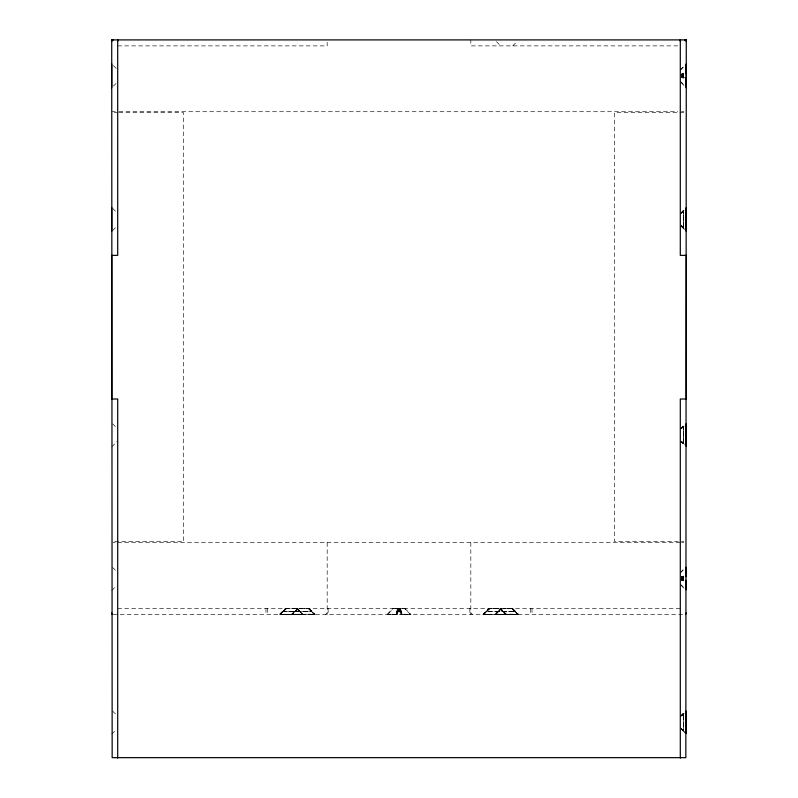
<?xml version="1.0" encoding="UTF-8"?>
<svg xmlns="http://www.w3.org/2000/svg" width="798" height="798" viewBox="0 0 798 798"><rect width="100%" height="100%" fill="white"/><g stroke="black" fill="none" stroke-linecap="round" stroke-linejoin="round"><path stroke-width="0.6" stroke-dasharray="3.99 2.99" d="M683.527 73.945L681.412 74.364L683.527 73.945L683.417 75.75L681.632 75.75L683.417 76.199L683.517 77.566L681.442 77.127L686.061 77.526M683.527 576.685L681.412 577.104C684.345 574.081 684.594 582.909 681.442 579.867L686.061 580.266M681.452 578.141L683.417 578.041L683.417 576.705M399.07 608.645L399.06 611.597L399.359 608.615L399.509 611.597L400.237 608.655L404.706 608.645L410.352 614.32L401.394 614.251L400.237 608.615L397.324 608.605L393.444 608.615L387.748 614.241L397.284 614.31L389.574 614.27M683.357 77.097L681.402 76.788L683.407 77.536L681.452 76.927L683.357 77.097L683.367 73.965M681.412 578.291L683.357 578.49L683.407 580.276L681.452 579.667L683.357 579.837M683.387 227.899L683.497 210.991L681.183 213.256L683.387 210.921L683.387 228.078L681.183 225.884L683.387 228.088L681.183 225.764M683.387 443.359L683.497 426.451L681.183 428.716L683.387 426.381L683.387 443.538L681.183 441.344L683.387 443.538L681.183 441.264M681.183 728.614L683.387 730.828L681.183 728.584L683.387 730.719L683.497 713.731L681.183 715.996L683.387 713.661L683.387 730.818L681.183 728.624L686.28 734.16M408.187 614.33L400.815 614.32L400.865 611.657L397.244 611.697M398.771 608.615L398.611 611.597L399.359 608.655M398.471 608.615L397.713 611.597L397.893 608.605L395.07 608.635M327.18 612.964L325.684 614.46M397.713 611.537L398.182 608.605L397.284 614.31M396.696 614.31L397.893 608.645L396.696 614.241M396.127 614.31L397.604 608.645L396.127 614.231M294.881 611.587L297.684 608.645L308.906 608.615L314.452 614.241L305.055 614.241M498.371 611.587L501.174 608.645L512.396 608.615L517.942 614.251L508.545 614.241M297.953 614.231L302.482 614.251L296.936 608.615L288.477 608.625L285.844 608.645L280.158 614.32L282.801 611.697L311.858 611.537L308.916 608.615M298.372 608.655L292.128 614.32L294.771 611.707L311.789 611.657L282.801 611.707L280.158 614.32L314.452 614.251L313.355 614.231M286.562 608.655L280.158 614.31M294.701 611.597L297.744 608.655L292.128 614.31M501.114 608.645L498.191 611.597L501.862 608.655M285.774 608.655L280.268 614.32L285.774 608.645L282.731 611.597L311.789 611.647L308.297 608.625M512.406 608.615L515.358 611.537L486.291 611.707L483.648 614.31L489.264 608.645L493.044 608.615L500.426 608.615L505.972 614.251L500.964 614.231M516.845 614.231L517.942 614.241L483.648 614.31L486.291 611.707L515.309 611.547L498.261 611.707L495.618 614.31L501.234 608.645L499.498 610.32M282.731 611.597L285.714 608.645L282.821 611.597L285.714 608.655L284.028 610.32M511.787 608.625L515.348 611.537L486.221 611.597L489.892 608.655M487.987 609.812L489.334 608.655L483.648 614.31M681.183 715.936L683.387 713.661L681.173 715.956L683.387 713.841L683.497 730.739L686.1 733.402M113.426 86.074L115.999 83.501M112.578 230.562L115.999 227.141M111.72 446.88L117.705 440.895M512.715 45.885L516.994 41.606M111.72 590.52L115.999 586.241M680.295 69.825L684.574 65.546M111.72 734.16L115.999 729.881M279.3 614.46L285.285 608.475M680.295 213.465L684.574 209.186M681.183 213.126L683.387 210.921L681.173 213.216L683.387 211.101L683.497 227.999L686.1 230.662M494.76 614.46L500.745 608.475L506.73 614.46M680.295 428.925L684.574 424.646M681.183 428.586L683.387 426.381L681.173 428.676L683.387 426.561L683.497 443.459L686.1 446.122M680.295 572.565L684.574 568.286M680.295 716.205L684.574 711.926M681.183 715.866L683.387 713.661M682.12 212.228L683.387 210.961L681.612 212.687L683.387 210.921L681.183 213.196M682.12 427.688L683.387 426.421L681.612 428.147L683.387 426.381L681.183 428.656M680.465 70.094L684.514 66.074M291.27 614.46L297.295 608.475L303.24 614.46M387.03 614.46L393.055 608.475M482.79 614.46L488.815 608.475M680.465 572.834L684.514 568.814M487.518 610.32L489.204 608.645L486.311 611.597L489.264 608.655L483.758 614.31M681.253 213.256L684.485 210.143M296.008 610.32L297.744 608.655M681.253 428.716L684.485 425.603M681.253 715.996L684.485 712.883M681.562 73.995L683.816 73.416M681.562 576.735L683.816 576.156M681.612 73.995L683.876 73.416M681.612 576.735L683.876 576.156M681.412 74.513L683.367 74.413L681.193 74.753L683.417 75.301L681.452 75.401M681.412 74.713L683.367 74.413M681.412 577.253L683.367 577.154L681.193 577.493L683.417 578.041M681.412 577.453L683.367 577.154M681.412 75.052L683.367 74.852L682.14 74.982M681.412 577.792L683.367 577.592M308.796 608.605L314.342 614.241L308.796 608.605L311.819 611.547M296.188 608.625L299.888 611.537L296.946 608.615M512.336 608.615L517.832 614.241L512.286 608.605L515.309 611.547M499.678 608.625L503.378 611.537L500.436 608.615M393.444 608.615L394.172 608.625M404.686 608.655L403.958 608.655M387.768 614.241L389.264 614.231M505.972 614.241L500.316 608.615L503.339 611.547M495.618 614.31L500.137 614.27M484.486 614.3L483.887 614.31L491.319 614.26M312.766 614.27L306.781 614.3M498.78 608.635L495.967 608.645M510.75 608.635L507.348 608.645M282.532 614.29L280.397 614.31L290.133 614.251M294.502 614.29L292.367 614.31L296.647 614.27M300.457 614.27L298.432 614.29M503.947 614.27L500.964 614.29M515.917 614.27L507.368 614.31M294.622 608.635L292.756 608.645M294.811 614.3L300.936 614.251M302.681 608.655L299.27 608.655M302.691 614.32L293.085 614.241M495.987 614.241L505.004 614.32M496.575 614.31L503.847 614.251M290.412 608.655L287.3 608.655M304.148 608.605L306.592 608.605M493.902 608.655L491.009 608.655M505.872 608.655L502.979 608.655M289.544 614.32L282.921 614.33M297.634 614.33L294.891 614.33M488.167 614.33L493.034 614.32M117.705 45.885L327.18 45.885L327.18 42.294M677.801 45.885L470.82 45.885L470.82 39.9M111.72 111.72L115.311 111.72M118.952 111.72L677.801 111.72M681.492 111.72L683.886 111.72M114.194 112.678L117.914 112.678M118.942 112.678L183.54 112.678L183.54 541.682L112.917 541.682M683.886 112.678L614.46 112.678L614.46 541.682L683.886 541.682M112.917 542.64L115.311 542.64M117.705 542.64L680.295 542.64M681.492 542.64L683.886 542.64M117.705 608.475L680.295 608.475M487.249 614.33L485.024 614.33M498.79 614.33L495.728 614.32M113.216 614.46L684.784 614.46M400.815 608.655L402.621 608.655M683.417 578.49L681.402 578.829L683.417 578.939M504.595 614.231L505.862 614.241L500.316 608.605L503.279 611.537M301.105 614.231L302.482 614.241M409.374 614.3L410.282 614.31M299.849 611.537L296.876 608.605L302.372 614.251M681.412 75.551L683.357 75.75M681.402 76.438L683.357 76.648L682.14 76.508M681.402 579.178L683.357 579.388L682.14 579.248M472.316 614.46L470.82 612.964M683.866 78.094L681.592 77.506L683.806 78.094M683.866 580.834L681.592 580.246L683.806 580.834M681.253 225.734L684.485 228.856M681.253 441.194L684.485 444.316M681.253 728.474L684.485 731.596M681.183 225.744L683.497 227.999L683.497 210.991M681.183 441.204L683.497 443.459L683.497 426.451M681.183 728.484L683.497 730.739L683.497 713.731M404.945 608.475L410.97 614.46M309.185 608.475L315.21 614.46M681.153 82.653L684.574 86.074M496.466 41.606L500.745 45.885M681.153 226.293L684.574 229.714M680.295 440.895L684.574 445.174M681.153 585.393L684.574 588.814M113.426 65.546L117.705 69.825M112.578 208.338L115.999 211.759M512.715 608.475L518.7 614.46M112.578 423.798L115.999 427.219M112.578 567.438L117.705 572.565M112.578 711.078L115.999 714.499M681.183 441.334L683.387 443.548M680.435 81.396L684.455 85.446M680.435 584.136L684.455 588.186M681.183 728.504L683.387 730.719M296.756 608.605L302.233 614.251M401.973 614.251L400.526 608.615L401.973 614.33M401.394 614.32L399.948 608.655L400.397 611.547M399.958 611.597L399.658 608.615L399.828 610.32M532.027 608.475L532.027 614.46M530.67 608.475L530.67 614.46M470.82 542.64L470.82 614.46M469.862 608.475L469.862 614.46M399 608.475L399 614.46M328.138 608.475L328.138 614.46M327.18 542.64L327.18 614.46M267.33 608.475L267.33 614.46M265.973 608.475L265.973 614.46M501.304 608.655L495.857 614.33L501.304 608.645M489.144 608.655L486.221 611.597L489.144 608.645M683.417 76.199L681.452 76.089L683.357 76.199M517.693 614.251L512.216 608.615L517.693 614.231M505.723 614.251L500.246 608.615L505.723 614.231M314.203 614.251L308.726 608.615L314.203 614.231"/><path stroke-width="1.2" d="M111.72 231.42L111.72 207.48M111.72 87.78L111.72 63.84M117.705 41.396L117.705 39.9L117.705 255.36L111.72 255.36L111.72 399L117.705 399L117.705 758.1M680.295 41.396L680.295 39.9L680.295 255.36L686.28 255.36L686.28 399L680.295 399L680.295 758.1M686.28 231.42L686.28 207.48M686.28 87.78L686.28 63.84M111.72 614.46L111.72 612.964A1.496 1.496 0 0 0 112.159 614.021M111.72 41.396L111.72 39.9L686.28 39.9L685.841 757.661L112.159 757.661L111.72 39.9L113.216 39.9M685.173 39.95A1.496 1.496 0 0 1 686.23 41.007A1.496 1.496 0 0 0 684.784 39.9L686.28 39.9L686.28 41.396M686.1 208.338L686.1 230.662M686.1 423.798L686.1 446.122M686.1 711.078L686.1 733.402M686.28 612.964A1.496 1.496 0 0 1 685.841 614.021M111.77 41.007A1.496 1.496 0 0 1 112.827 39.95M686.051 81.416L686.061 87.042L686.13 77.526L686.051 81.416M686.15 69.117L686.071 73.995L686.13 64.478L686.15 69.117M686.051 586.061L686.061 589.782L686.13 580.266L686.051 586.061M686.15 570.51L686.071 576.735L686.13 567.218L686.15 570.51"/></g></svg>
